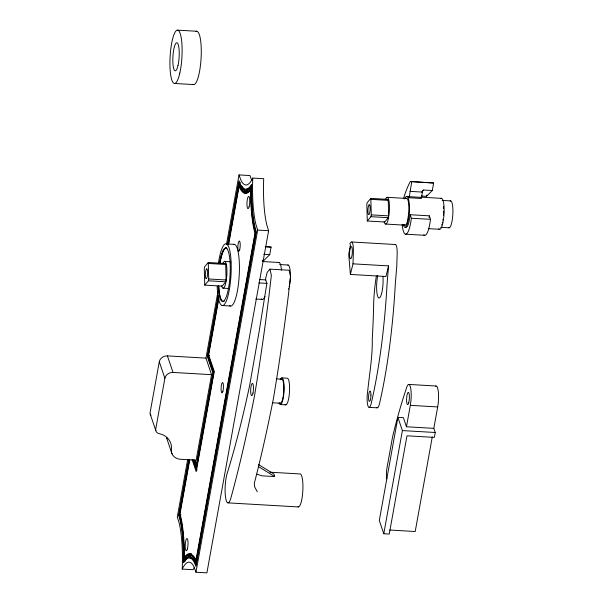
<?xml version="1.0" encoding="UTF-8"?>
<svg xmlns="http://www.w3.org/2000/svg" width="603" height="603" viewBox="0 0 603 603"><rect width="100%" height="100%" fill="white"/><g stroke="black" fill="none" stroke-linecap="round" stroke-linejoin="round"><path stroke-width="0.9" d="M190.066 556.667A68.395 15.143 -86.7 0 0 185.988 559.659L185.046 561.039L183.681 560.963L183.719 556.908A68.395 15.143 -86.7 0 0 180.048 518.135L179.121 514.841L189.086 459.592M185.724 557.315L184.352 557.24L184.36 556.23A71.207 15.761 -86.7 0 0 180.538 515.859L179.996 513.937L189.779 459.72M184.722 561.973L184.737 560.112M185.392 558.333L185.407 556.652M352.996 263.843L353.396 251.187A10.771 2.382 -86.7 0 0 351.202 242.014L349.913 243.506L350.403 244.946L348.738 254.187L350.373 274.44L385.943 276.498L388.566 265.9L352.996 263.843L350.373 274.44M388.566 265.9L387.096 283.508A190.917 42.263 -86.7 0 1 384.194 321.467L382.875 333.858A190.917 42.263 -86.7 0 1 371.614 401.764A11.57 2.563 -86.7 0 1 368.478 406.972L367.928 405.864A11.57 2.563 -86.7 0 1 367.777 390.412C369.556 373.249 372.631 356.192 372.255 338.954A195.741 40.499 -86.6 0 0 373.717 301.847A51.398 11.382 -86.7 0 1 376.385 275.993M423.788 234.755A22.364 4.952 -86.7 0 0 430.497 219.334L429.313 215.829L410.161 214.721L408.924 222.251A15.505 3.43 -86.7 0 1 405.525 227.143M429.117 217.532L429.313 215.829M432.291 190.525L423.698 190.02L422.56 190.842L421.437 198.462L409.12 197.746L411.759 181.744L433.64 183.003L432.291 190.525L426.494 196.329L421.339 196.028M262.23 260.345L263.948 260.443L269.745 254.632L271.094 247.117L265.169 246.544M159.29 361.732L164.89 378.285L155.747 428.937A5.208 4.455 -18.7 0 0 159.539 433.708A18.294 15.648 -18.7 0 1 171.433 448.896A11.246 9.618 -18.7 0 0 180.614 459.305L196.133 460.202L211.563 374.674L205.962 358.122L167.408 355.891A7.191 6.151 -18.7 0 0 159.29 361.732L150.147 412.384A5.208 4.455 -18.7 0 0 150.923 415.512M204.749 285.113L208.397 280.794L208.721 278.978L208.276 262.501L225.673 263.511L226.117 279.988L225.786 281.805L222.138 286.116L204.749 285.113L204.274 268.561L204.583 266.827L208.276 262.501M187.714 459.252L177.29 517.05L179.061 522.68A62.772 13.899 -86.7 0 1 182.219 569.074L193.164 569.707A62.772 13.899 -86.7 0 1 194.392 567.423M205.962 358.122L217.977 291.505M226.494 244.313L239.014 174.923L249.959 175.556L251.82 180.674M227.519 244.562L239.037 180.719L240.296 183.923A66.986 14.834 -86.7 0 0 250.335 186.214L251.632 184.314L251.579 189.885A66.986 14.834 -86.7 0 0 255.175 227.866L256.313 231.74L195.937 566.421L194.679 563.217A66.986 14.834 -86.7 0 0 184.639 560.918L183.342 562.818L183.395 557.247A66.986 14.834 -86.7 0 0 179.8 519.273L178.661 515.392L188.754 459.471M218.339 295.455L207.326 356.524L212.927 373.076L196.171 465.938L194.106 459.84M218.648 295.741L207.779 355.989L213.379 372.541L196.186 467.853L193.533 460.014M227.844 244.758L239.052 182.656L240.416 182.732M228.243 244.554L239.082 184.48L239.911 186.508A69.797 15.452 -86.7 0 0 250.366 188.897L250.954 188.038L250.931 190.563A69.797 15.452 -86.7 0 0 254.685 230.135L255.416 232.743L195.892 562.652L195.063 560.632A69.797 15.452 -86.7 0 0 184.608 558.235L184.013 559.102L184.043 556.569A69.797 15.452 -86.7 0 0 180.289 516.997L179.558 514.389L189.425 459.705M192.952 460.179L196.201 469.76L213.831 372.006L208.231 355.461L218.572 298.161M218.881 298.41L208.683 354.926L214.284 371.478L196.209 471.674L192.086 459.478M228.575 244.675L239.105 186.312L240.476 186.387M252.755 178.066L263.699 178.699A62.772 13.899 -86.7 0 0 266.858 225.085L268.629 230.715L206.904 572.85L195.96 572.217L257.685 230.082L255.913 224.452A62.772 13.899 -86.7 0 1 252.755 178.066A62.772 13.899 -86.7 0 1 240.876 180.041L239.014 174.923M367.295 221L370.943 216.688L371.267 214.872L370.822 198.387L388.219 199.397L388.664 215.874L388.332 217.691L384.684 222.002L367.295 221L366.82 204.447L367.129 202.714L370.822 198.387M433.821 428.364L406.46 426.773L403.377 417.668L397.905 417.351L379.295 520.502L383.779 533.745L389.252 534.062L406.98 435.803L434.341 437.386L435.223 432.494L433.821 428.364L437.688 406.942A14.05 3.113 -86.7 0 0 438.358 392.138A14.05 3.113 -86.7 0 0 435.675 386.154M383.779 533.745L402.389 430.595L397.905 417.351M406.46 426.773L410.319 405.352A14.05 3.113 -86.7 0 0 410.605 387.819A14.05 3.113 -86.7 0 0 406.678 387.412L405.005 392.447A346.484 76.709 -86.7 0 0 393.88 431.544L393.126 434.597A43.288 9.58 -86.7 0 0 391.566 442.481L386.938 468.094A8.374 1.854 -86.7 0 0 386.84 478.88M432.268 436.956L415.211 531.514L389.674 530.029M433.64 183.003L410.387 181.428L409.889 182.34A104.138 23.14 -86.7 0 0 405.073 193.706L404.605 195.063A22.364 4.952 -86.7 0 0 403.799 198.108M184.352 557.24L184.586 556.893A71.207 15.761 -86.7 0 1 195.251 559.335L195.869 560.828L254.979 233.195L254.436 231.273A71.207 15.761 -86.7 0 1 250.614 190.91L250.622 189.9L250.388 190.239A71.207 15.761 -86.7 0 1 239.723 187.797L239.105 186.312M183.681 560.963L184.624 559.576A68.395 15.143 -86.7 0 1 194.867 561.921L195.922 564.483L255.853 232.298L254.926 228.997A68.395 15.143 -86.7 0 1 251.255 190.224L251.293 186.176L250.351 187.556A68.395 15.143 -86.7 0 1 240.107 185.211L239.052 182.656M269.925 269.134L267.197 272.33L265.456 279.234L266.858 283.372L259.169 331.356L249.634 385.558A507.628 112.384 -86.7 0 1 226.916 474.244A16.861 3.731 -86.7 0 0 225.658 498.055A16.861 3.731 -86.7 0 0 230.957 497.822A618.708 136.971 -86.7 0 0 252.597 405.502L254.406 396.435A659.833 146.077 -86.7 0 0 269.059 295.048L271.365 275.239L269.925 269.134L289.131 270.242L290.571 276.347L288.264 296.156A659.833 146.077 -86.7 0 1 276.807 377.832L273.611 397.543A618.708 136.971 -86.7 0 1 254.33 483.244L254.511 486.523L257.247 491.777M421.768 191.958L423.698 190.02M440.71 227.354L449.341 227.783A13.485 2.985 -86.7 0 0 452.891 212.836A13.485 2.985 -86.7 0 0 450.132 201.048M177.561 30.15L196.714 31.258M174.493 83.463L193.646 84.571M410.025 191.362L422.334 192.078M420.962 197.173L441.592 198.364M409.09 196.676L421.399 197.392M442.203 200.422L450.705 200.912M387.111 197.324L406.724 198.462M371.154 199.367L388.551 200.377M371.267 214.872L388.664 215.874M410.161 214.721L411.344 218.226L430.497 219.334M370.943 216.688L388.332 217.691M385.566 224.052L404.99 225.175M428.718 228.673L439.595 229.298M405.533 234.19L424.685 235.306M257.685 230.082L268.629 230.715M351.828 241.999L395.606 244.532M226.223 243.891L234.431 244.366M265.629 246.8L271.094 247.117M263.73 254.285L269.745 254.632M262.343 261.514L279.046 262.478M279.656 264.536L288.159 265.026M224.565 261.438L230.301 261.77M208.608 263.481L226.004 264.483M259.471 279.521L265.855 279.89M208.721 278.978L226.117 279.988M258.83 282.913L267.039 283.387M208.397 280.794L225.786 281.805M223.02 288.166L228.567 288.483M255.755 299.043L262.139 299.412M222.1 305.533L230.308 306.007M208.231 355.461L209.595 355.536M408.728 384.428L436.09 386.018M281.774 377.9L287.247 378.217A13.341 2.955 -86.7 0 1 289.395 393.141A13.341 2.955 -86.7 0 1 285.098 404.432M164.89 378.285A7.191 6.151 -18.7 0 1 173.016 372.435L211.563 374.674M276.362 378.872L281.707 379.181M410.319 405.352L437.688 406.942M369.111 407.357L377.32 407.832M272.42 402.789L280.44 403.256M280.372 404.538L285.845 404.854M402.389 430.595L435.223 432.494M269.91 472.202L299.804 473.935A16.846 3.731 -86.7 0 1 302.864 483.387A16.846 3.731 -86.7 0 1 301.281 501.892A16.861 3.731 -86.7 0 1 298.003 506.874M258.355 464.476L274.003 474.094L274.674 476.551L262.109 475.827L256.901 474.222M228.047 502.872L298.364 506.942M179.558 514.389L180.93 514.472M178.661 515.392L180.033 515.475M410.387 181.428L411.759 181.744M449.031 227.836L448.783 227.753A13.485 2.985 -86.7 0 1 448.602 227.64M223.178 301.402L222.447 301.153A26.698 5.909 -86.7 0 1 218.716 285.822M258.242 466.458L274.674 476.551M261.212 298.824L261.242 298.869A22.364 4.952 -86.7 0 0 264.988 296.382M167.408 355.891L173.016 372.435M194.897 460.089L196.374 464.446M196.103 467.4L196.993 470.008M172.013 453.871L166.413 437.318A11.246 9.618 -18.7 0 0 167.257 438.78M150.2 414.042L155.8 430.587M195.96 572.217L194.098 567.099A62.772 13.899 -86.7 0 0 182.219 569.074M411.344 218.226A22.364 4.952 -86.7 0 1 404.636 233.647L404.349 233.286A22.364 4.952 -86.7 0 1 402.141 224.339M440.718 198.681A15.512 3.437 -86.7 0 1 443.838 216.454L442.934 222.673A15.512 3.437 -86.7 0 1 438.78 228.643M404.673 198.915A15.512 3.437 -86.7 0 1 408.45 198.847A15.512 3.437 -86.7 0 1 409.105 214.442L407.839 222.19A15.512 3.437 -86.7 0 1 403.188 224.52M406.837 196.962A15.505 3.43 -86.7 0 1 409.12 197.739M443.499 206.392A13.485 2.985 -86.7 0 1 443.642 208.63M443.672 211.05A13.485 2.985 -86.7 0 1 443.491 215.256M443.024 219.319A13.485 2.985 -86.7 0 1 442.896 220.08M442.474 222.206A13.485 2.985 -86.7 0 1 442.316 222.854M441.811 224.565A13.485 2.985 -86.7 0 1 441.63 225.055M426.494 196.329A104.138 23.14 -86.7 0 1 426.954 194.98M405.962 198.734A13.394 2.962 -86.7 0 1 408.736 213.236L407.568 220.781A13.394 2.962 -86.7 0 1 404.296 224.625M385.588 199.103A13.394 2.962 -86.7 0 1 388.671 199.487A13.394 2.962 -86.7 0 1 389.304 212.105L388.144 219.65A13.417 2.97 -86.7 0 1 385.204 223.879A13.394 2.962 -86.7 0 1 384.134 221.685M195.96 31.431A26.698 5.909 -86.7 0 1 201.085 58.212A26.698 5.909 -86.7 0 1 192.915 84.322M278.398 262.622A15.512 3.437 -86.7 0 1 281.458 270.219M222.861 263.662A13.394 2.962 -86.7 0 1 226.057 263.375A13.394 2.962 -86.7 0 1 226.758 276.219L225.597 283.764A13.394 2.962 -86.7 0 1 221.587 285.792M287.782 265.064A13.485 2.985 -86.7 0 1 290.352 276.528M290.292 278.209A13.485 2.985 -86.7 0 1 289.169 286.855M288.679 288.679A13.485 2.985 -86.7 0 1 288.505 289.214M280.998 379.626A12.052 2.668 -86.7 0 1 283.749 391.098A12.052 2.668 -86.7 0 1 279.762 402.872M280.199 379.747A13.341 2.955 -86.7 0 1 284.036 391.083A13.341 2.955 -86.7 0 1 278.978 402.819M247.645 190.623A68.395 15.143 -86.7 0 1 241.841 186.041M251.255 186.84A66.986 14.834 -86.7 0 1 246.416 189.184M189.998 558.069A66.986 14.834 -86.7 0 1 194.558 560.684M248.956 191.535A69.797 15.452 -86.7 0 1 244.916 191.422M188.754 555.755A69.797 15.452 -86.7 0 1 194.882 557.994M195.274 558.589A69.797 15.452 -86.7 0 1 196.427 560.707M185.958 556.976A71.207 15.761 -86.7 0 1 191.573 553.901M246.137 193.39A71.207 15.761 -86.7 0 1 241.087 187.88M233.572 244.403A30.919 6.844 -86.7 0 1 239.127 276.83A30.919 6.844 -86.7 0 1 229.479 305.563M218.376 263.624A30.919 6.844 -86.7 0 1 229.622 249.944A30.919 6.844 -86.7 0 1 227.014 299.118A30.919 6.844 -86.7 0 1 217.17 286.35M219.477 263.096A26.698 5.909 -86.7 0 1 229.034 254.006A26.698 5.909 -86.7 0 1 226.63 295.787A26.698 5.909 -86.7 0 1 218.165 285.792M230.572 261.431A26.698 5.909 -86.7 0 1 230.67 262.908M224.693 300.633A26.698 5.909 -86.7 0 1 223.932 301.229M220.02 263.127A26.698 5.909 -86.7 0 1 226.969 248.33M223.773 301.568A26.984 5.97 -86.7 0 1 222.341 301.372M221.678 300.693A26.984 5.97 -86.7 0 1 220.479 298.206M219.967 296.435A26.984 5.97 -86.7 0 1 218.685 286.531M219.982 262.946A26.984 5.97 -86.7 0 1 226.374 247.818M394.988 244.554A10.771 2.382 -86.7 0 1 397.173 253.72L396.774 266.383L395.304 283.983A190.917 42.263 -86.7 0 1 392.402 321.942L391.083 334.333A190.917 42.263 -86.7 0 1 379.822 402.239A11.57 2.563 -86.7 0 1 376.687 407.447M382.965 276.641A14.193 3.143 -86.7 0 1 381.609 293.563A14.193 3.143 -86.7 0 1 377.727 296.465L377.357 295.259A14.193 3.143 -86.7 0 1 377.749 275.601M350.705 247.019L350.494 247.464A6.181 1.372 -86.7 0 0 349.959 257.994A6.181 1.372 -86.7 0 0 352.295 253.026A6.181 1.372 -86.7 0 0 350.705 247.019M206.528 268.991L206.392 269.149A4.922 1.085 -86.7 0 0 205.367 274.825L205.374 275.398A4.922 1.085 -86.7 0 0 206.452 278.594L206.588 278.435A4.922 1.085 -86.7 0 0 207.613 272.767L207.613 272.194A4.922 1.085 -86.7 0 0 206.528 268.991M369.074 204.884L368.938 205.043A4.922 1.085 -86.7 0 0 367.913 210.711L367.92 211.284A4.922 1.085 -86.7 0 0 368.998 214.487L369.134 214.321A4.922 1.085 -86.7 0 0 370.159 208.653L370.159 208.08A4.922 1.085 -86.7 0 0 369.074 204.884M370.935 395.071L370.905 393.804A5.201 1.153 -86.7 0 0 368.998 393.141A5.201 1.153 -86.7 0 0 369.232 401.334A5.201 1.153 -86.7 0 0 370.935 395.071M178.013 65.41A14.05 3.113 -86.7 0 0 177.214 42.903A14.05 3.113 -86.7 0 0 172.85 62.101A14.05 3.113 -86.7 0 0 178.013 65.41M179.8 73.159A26.698 5.909 -86.7 0 0 178.284 30.399A26.698 5.909 -86.7 0 0 169.986 66.865A26.698 5.909 -86.7 0 0 179.8 73.159M253.004 393.05A6.181 1.372 -86.7 0 0 252.521 383.387A6.181 1.372 -86.7 0 0 250.682 392.176A6.181 1.372 -86.7 0 0 253.004 393.05M222.891 391.324A5.201 1.153 -86.7 0 0 222.831 382.664A5.201 1.153 -86.7 0 0 221.082 389.078A5.201 1.153 -86.7 0 0 222.891 391.324M239.783 249.31A5.201 1.153 -86.7 0 0 239.459 241.034A5.201 1.153 -86.7 0 0 237.861 248.21A5.201 1.153 -86.7 0 0 239.783 249.31M187.367 548.956A6.181 1.372 -86.7 0 0 187.299 538.652A6.181 1.372 -86.7 0 0 185.211 546.288A6.181 1.372 -86.7 0 0 187.367 548.956M249.092 206.821A6.181 1.372 -86.7 0 0 249.016 196.525A6.181 1.372 -86.7 0 0 246.936 204.161A6.181 1.372 -86.7 0 0 249.092 206.821M408.728 402.781A6.181 1.372 -86.7 0 0 408.661 392.485A6.181 1.372 -86.7 0 0 406.573 400.113A6.181 1.372 -86.7 0 0 408.728 402.781"/></g></svg>
